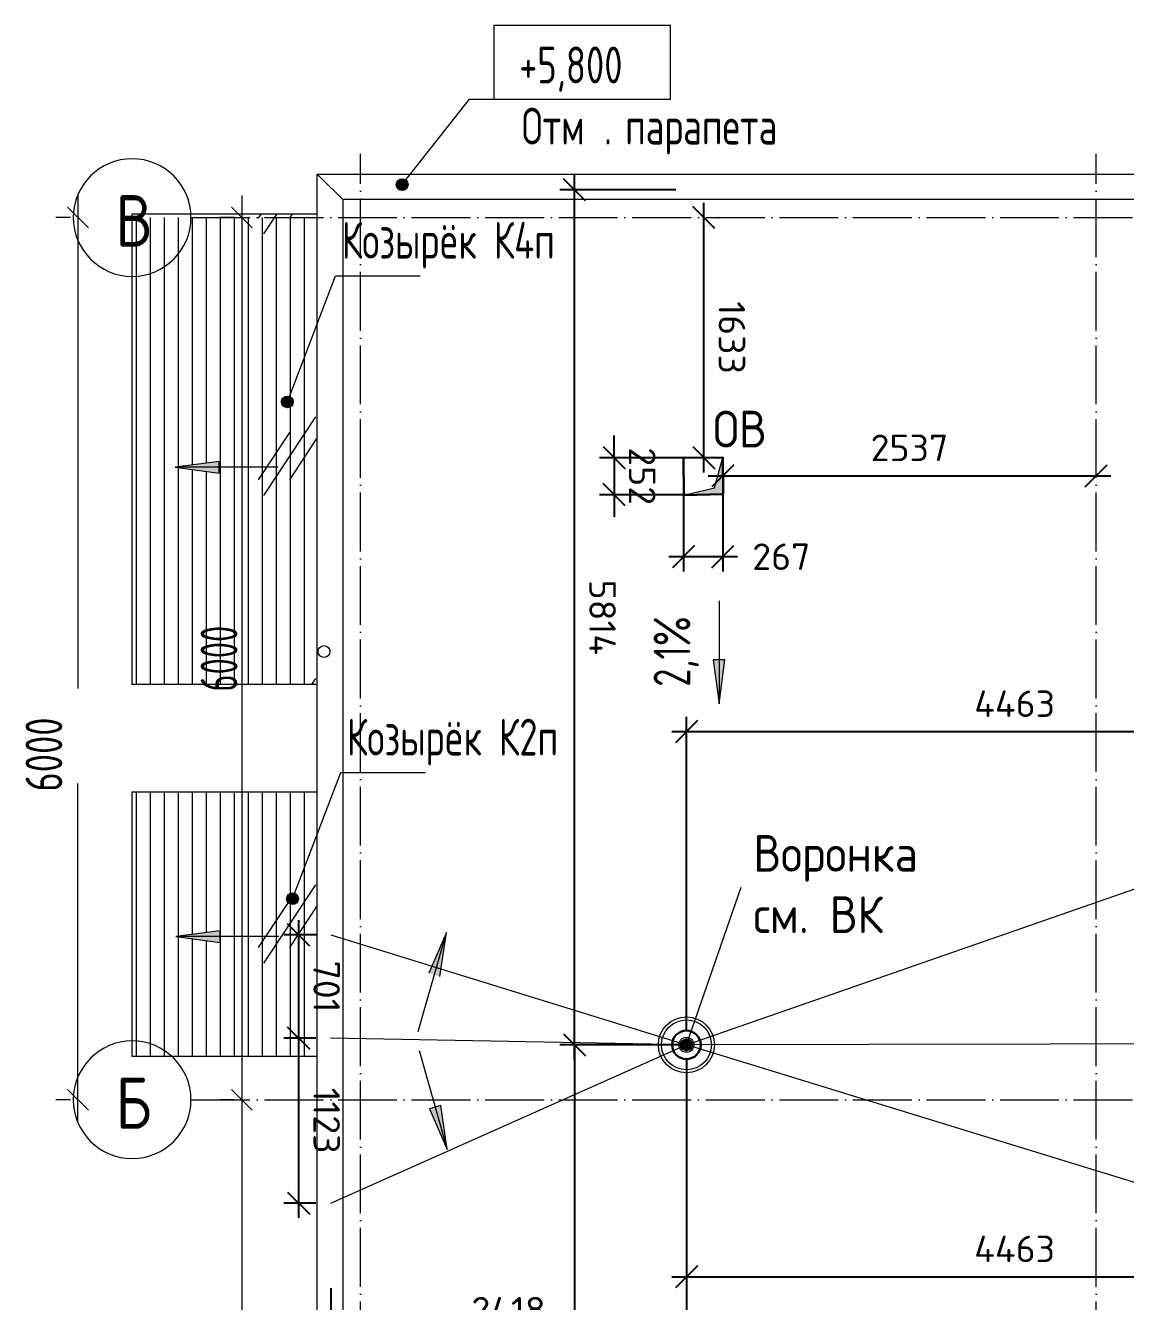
# Model space of a CAD drawing. Header units: millimetres. Extents: x -263990 to 193903, y -164417 to 240530.
# Drawn here: x -5232 to 2247, y 4542 to 13220 of the extents above; entities that cross this region are included whole.
import ezdxf

# ---------------------------------------------------------------- set-up
doc = ezdxf.new("R2010")
doc.units = ezdxf.units.MM
doc.header["$LTSCALE"] = 20
doc.linetypes.add('_ШПТ__20_т__2_5__Линия сетки', pattern=[25, 20, -2.5, 0, -2.5])
doc.linetypes.add('CENTER', pattern=[20, 15, -1.7, 1.6, -1.7])
doc.layers.get('0').update_dxf_attribs({"lineweight": 0})
doc.layers.get('Defpoints').update_dxf_attribs({"color": 4})
doc.layers.add('S-WALL-PATT', color=181, linetype='Continuous')
for name, color, linetype, lineweight in [('Высотные отметки', 7, 'Continuous', 9), ('Линии1', 7, 'Continuous', 30), ('Обобщенные модели', 7, 'Continuous', 18), ('Оси', 7, 'CENTER', 9), ('Оси_марки', 7, 'Continuous', 18), ('Размеры', 7, 'Continuous', 9), ('Текстовые примечания', 7, 'Continuous', 9), ('Типовые аннотации', 7, 'Continuous', 9), ('Уклоны в точках', 7, 'Continuous', 9)]:
    doc.layers.add(name, color=color, linetype=linetype, lineweight=lineweight)
doc.layers.add('Ограждение', color=7, linetype='Continuous', lineweight=9, true_color=0x408080)
doc.layers.add('Сантехнические приборы', color=7, linetype='Continuous', lineweight=18, true_color=0x0080c0)
doc.styles.add('DimNat', font='romans.shx', dxfattribs={"height": 180})
doc.styles.add('GOST 2.304 type A', font='isocpeur.ttf')
doc.styles.add('GOST Common', font='gost-common.ttf', dxfattribs={"width": 0.9, "height": 350})
doc.styles.add('GOST Common_1', font='gost-common.ttf', dxfattribs={"width": 0.8, "height": 350})
doc.styles.add('GOST Common_2', font='gost-common.ttf', dxfattribs={"width": 0.9, "height": 250})
doc.styles.add('ISOCPEUR', font='isocpeur.ttf', dxfattribs={"width": 0.9, "height": 250})
doc.dimstyles.new('DimSpec', dxfattribs={"dimtxt": 1, "dimasz": 150, "dimexe": 100, "dimexo": 100, "dimgap": 100, "dimtad": 1, "dimdec": 0, "dimzin": 0, "dimtxsty": 'DimNat', "dimblk": 'OBLIQUE', "dimcen": 100, "dimdle": 100, "dimclrt": 10, "dimadec": 5, "dimazin": 0, "dimtfac": 1, "dimtdec": 0, "dimtix": 1, "dimtmove": 2, "dimatfit": 3, "dimldrblk": 'OBLIQUE', "dimfxl": 1, "dimtolj": 1, "dimtzin": 0, "dimarcsym": 0})
doc.dimstyles.new('ISO-25', dxfattribs={"dimtxt": 0.25, "dimasz": 0.1, "dimexe": 0.1, "dimexo": 0, "dimgap": 0.06, "dimtad": 1, "dimdec": 0, "dimlfac": 1000, "dimtxsty": 'GOST 2.304 type A', "dimblk": 'OBLIQUE', "dimcen": 2.5, "dimdle": 0.1, "dimadec": 0, "dimazin": 0, "dimtfac": 1, "dimtdec": 0, "dimtmove": 0, "dimatfit": 3, "dimfxl": 1, "dimarcsym": 0})
doc.dimstyles.new('Основной_2_5_мм', dxfattribs={"dimscale": 304.8, "dimtxt": 251.428749, "dimasz": 0.463911, "dimexe": 0.492126, "dimexo": 0.492126, "dimgap": 0.098425, "dimtad": 1, "dimdec": 3, "dimrnd": 0.001, "dimdsep": 46, "dimtxsty": 'GOST Common_2', "dimblk1": 'OBLIQUE', "dimblk2": 'OBLIQUE', "dimsah": 1, "dimcen": 0.09, "dimdle": 0.492126, "dimazin": 2, "dimtfac": 1, "dimtdec": 4, "dimtix": 1, "dimtmove": 1, "dimatfit": 3, "dimfxl": 1, "dimtvp": 1, "dimtolj": 1, "dimtzin": 0, "dimlwd": 20, "dimlwe": 20, "dimarcsym": 2})
pattern_1 = [(90, (-2953.385, -85.85), (-95.25, 0), [])]

# ---------------------------------------------------------------- blocks, each defined once
blk = doc.blocks.new('Ось сетки - Круг_Ø8 мм-6577-_О__L1_0_000_')
at = {"layer": 'Оси_марки', "lineweight": 20}
for start, end in [(360, 180), (180, 360)]:
    blk.add_arc((0, 0), 4, start, end, dxfattribs=at)
blk = doc.blocks.new('_Oblique')
at = {"color": 0, "linetype": 'ByBlock', "lineweight": -2}
blk.add_line((-0.5, -0.5), (0.5, 0.5), dxfattribs=at)
blk = doc.blocks.new('109_Водосточная воронка - Радиус 70-1083720-_О__R_8_390_')
at = {"layer": 'Сантехнические приборы', "color": 7}
for radius in [190.5, 169.9, 50.8]:
    blk.add_circle((0, 0), radius, dxfattribs=at)
blk = doc.blocks.new('*D340')
at = {"layer": 'Defpoints', "color": 0, "transparency": 16777216}
for p in [(-738.7, 6287.7), (3724.2, 6295.7), (3724.2, 4710)]:
    blk.add_point(p, dxfattribs=at)
at = {"layer": 'Размеры', "color": 0, "lineweight": -2, "transparency": 16777216}
for p, q in [((-738.7, 6187.7), (-738.7, 4610)), ((3724.2, 6195.7), (3724.2, 4610)), ((-838.7, 4710), (3824.2, 4710))]:
    blk.add_line(p, q, dxfattribs=at)
at = {"layer": 'Размеры', "color": 0, "lineweight": -2, "transparency": 16777216, "xscale": 150, "yscale": 150, "zscale": 150, "rotation": 180}
blk.add_blockref('_Oblique', (-738.7, 4710), dxfattribs=at)
at = {"layer": 'Размеры', "color": 0, "lineweight": -2, "transparency": 16777216, "xscale": 150, "yscale": 150, "zscale": 150}
blk.add_blockref('_Oblique', (3724.2, 4710), dxfattribs=at)
at = {"layer": 'Размеры', "color": 7, "lineweight": 20, "transparency": 16777216, "insert": (1492.8, 4900), "char_height": 180, "attachment_point": 5, "style": 'DimNat'}
blk.add_mtext('\\A1;4463', dxfattribs=at)
blk = doc.blocks.new('*D341')
at = {"layer": 'Defpoints', "color": 0, "transparency": 16777216}
for p in [(-738.7, 6287.7), (-3157.2, 4731.9), (-3157.2, 4293.2)]:
    blk.add_point(p, dxfattribs=at)
at = {"layer": 'Размеры', "color": 0, "lineweight": -2, "transparency": 16777216}
for p, q in [((-738.7, 6187.7), (-738.7, 4193.2)), ((-3157.2, 4631.9), (-3157.2, 4193.2)), ((-638.7, 4293.2), (-3257.2, 4293.2))]:
    blk.add_line(p, q, dxfattribs=at)
at = {"layer": 'Размеры', "color": 0, "lineweight": -2, "transparency": 16777216, "xscale": 150, "yscale": 150, "zscale": 150, "rotation": 180}
blk.add_blockref('_Oblique', (-3157.2, 4293.2), dxfattribs=at)
at = {"layer": 'Размеры', "color": 0, "lineweight": -2, "transparency": 16777216, "xscale": 150, "yscale": 150, "zscale": 150}
blk.add_blockref('_Oblique', (-738.7, 4293.2), dxfattribs=at)
at = {"layer": 'Размеры', "color": 7, "lineweight": 20, "transparency": 16777216, "insert": (-1947.9, 4483.2), "char_height": 180, "attachment_point": 5, "style": 'DimNat'}
blk.add_mtext('\\A1;2418', dxfattribs=at)
blk = doc.blocks.new('*D342')
at = {"layer": 'Defpoints', "color": 0, "transparency": 16777216}
for p in [(-3374.7, 7034.8), (-3156.8, 7034.8), (-3158.5, 6333.9)]:
    blk.add_point(p, dxfattribs=at)
at = {"layer": 'Размеры', "color": 0, "lineweight": -2, "transparency": 16777216}
for p, q in [((-3374.7, 6233.9), (-3374.7, 7134.8)), ((-3256.8, 7034.8), (-3474.7, 7034.8)), ((-3258.5, 6333.9), (-3474.7, 6333.9))]:
    blk.add_line(p, q, dxfattribs=at)
at = {"layer": 'Размеры', "color": 0, "lineweight": -2, "transparency": 16777216, "xscale": 150, "yscale": 150, "zscale": 150}
for p, rotation in [((-3374.7, 7034.8), 90), ((-3374.7, 6333.9), 270)]:
    blk.add_blockref('_Oblique', p, dxfattribs=dict(at, rotation=rotation))
at = {"layer": 'Размеры', "color": 7, "lineweight": 20, "transparency": 16777216, "insert": (-3184.7, 6684.3), "char_height": 180, "attachment_point": 5, "rotation": 270, "style": 'DimNat'}
blk.add_mtext('\\A1;701', dxfattribs=at)
blk = doc.blocks.new('*D343')
at = {"layer": 'Defpoints', "color": 0, "transparency": 16777216}
for p in [(-3374.7, 6333.9), (-3158.2, 6333.9), (-3158.4, 5211.2)]:
    blk.add_point(p, dxfattribs=at)
at = {"layer": 'Размеры', "color": 0, "lineweight": -2, "transparency": 16777216}
for p, q in [((-3374.7, 5111.2), (-3374.7, 6433.9)), ((-3258.2, 6333.9), (-3474.7, 6333.9)), ((-3258.4, 5211.2), (-3474.7, 5211.2))]:
    blk.add_line(p, q, dxfattribs=at)
at = {"layer": 'Размеры', "color": 0, "lineweight": -2, "transparency": 16777216, "xscale": 150, "yscale": 150, "zscale": 150}
for p, rotation in [((-3374.7, 6333.9), 90), ((-3374.7, 5211.2), 270)]:
    blk.add_blockref('_Oblique', p, dxfattribs=dict(at, rotation=rotation))
at = {"layer": 'Размеры', "color": 7, "lineweight": 20, "transparency": 16777216, "insert": (-3184.7, 5772.5), "char_height": 180, "attachment_point": 5, "rotation": 270, "style": 'DimNat'}
blk.add_mtext('\\A1;1123', dxfattribs=at)
blk = doc.blocks.new('*D352')
at = {"layer": 'Defpoints', "color": 0, "transparency": 16777216}
for p in [(-490.8, 10157.8), (2046.6, 10157.8), (2046.6, 10157.8)]:
    blk.add_point(p, dxfattribs=at)
at = {"layer": 'Размеры', "color": 0, "lineweight": -2, "transparency": 16777216}
blk.add_line((-590.8, 10157.8), (2146.6, 10157.8), dxfattribs=at)
at = {"layer": 'Размеры', "color": 0, "lineweight": -2, "transparency": 16777216, "xscale": 150, "yscale": 150, "zscale": 150, "rotation": 180}
blk.add_blockref('_Oblique', (-490.8, 10157.8), dxfattribs=at)
at = {"layer": 'Размеры', "color": 0, "lineweight": -2, "transparency": 16777216, "xscale": 150, "yscale": 150, "zscale": 150}
blk.add_blockref('_Oblique', (2046.6, 10157.8), dxfattribs=at)
at = {"layer": 'Размеры', "color": 7, "lineweight": 20, "transparency": 16777216, "insert": (777.9, 10347.8), "char_height": 180, "attachment_point": 5, "style": 'DimNat'}
blk.add_mtext('\\A1;2537', dxfattribs=at)
blk = doc.blocks.new('*D353')
at = {"layer": 'Defpoints', "color": 0, "transparency": 16777216}
for p in [(-625.5, 11914.1), (-619.3, 11914.1), (-625.5, 10281)]:
    blk.add_point(p, dxfattribs=at)
at = {"layer": 'Размеры', "color": 0, "lineweight": -2, "transparency": 16777216}
for p, q in [((-619.3, 10181), (-619.3, 12014.1)), ((-525.5, 11914.1), (-519.3, 11914.1)), ((-525.5, 10281), (-519.3, 10281))]:
    blk.add_line(p, q, dxfattribs=at)
at = {"layer": 'Размеры', "color": 0, "lineweight": -2, "transparency": 16777216, "xscale": 150, "yscale": 150, "zscale": 150}
for p, rotation in [((-619.3, 11914.1), 90), ((-619.3, 10281), 270)]:
    blk.add_blockref('_Oblique', p, dxfattribs=dict(at, rotation=rotation))
at = {"layer": 'Размеры', "color": 7, "lineweight": 20, "transparency": 16777216, "insert": (-429.3, 11097.6), "char_height": 180, "attachment_point": 5, "rotation": 270, "style": 'DimNat'}
blk.add_mtext('\\A1;1633', dxfattribs=at)
blk = doc.blocks.new('*D354')
at = {"layer": 'Defpoints', "color": 0, "transparency": 16777216}
for p in [(-757.5, 10154.4), (-490.8, 10157.8), (-757.5, 9607.7)]:
    blk.add_point(p, dxfattribs=at)
at = {"layer": 'Размеры', "color": 0, "lineweight": -2, "transparency": 16777216}
for p, q in [((-757.5, 10054.4), (-757.5, 9507.7)), ((-490.8, 10057.8), (-490.8, 9507.7)), ((-390.8, 9607.7), (-857.5, 9607.7))]:
    blk.add_line(p, q, dxfattribs=at)
at = {"layer": 'Размеры', "color": 0, "lineweight": -2, "transparency": 16777216, "xscale": 150, "yscale": 150, "zscale": 150, "rotation": 180}
blk.add_blockref('_Oblique', (-757.5, 9607.7), dxfattribs=at)
at = {"layer": 'Размеры', "color": 0, "lineweight": -2, "transparency": 16777216, "xscale": 150, "yscale": 150, "zscale": 150}
blk.add_blockref('_Oblique', (-490.8, 9607.7), dxfattribs=at)
at = {"layer": 'Размеры', "color": 7, "lineweight": 20, "transparency": 16777216, "insert": (-93.3, 9607.7), "char_height": 180, "attachment_point": 5, "style": 'DimNat'}
blk.add_mtext('\\A1;267', dxfattribs=at)
blk = doc.blocks.new('*D355')
at = {"layer": 'Defpoints', "color": 0, "transparency": 16777216}
for p in [(-619.3, 10281.1), (-1229.1, 10029.3), (-612.7, 10029.3)]:
    blk.add_point(p, dxfattribs=at)
at = {"layer": 'Размеры', "color": 0, "lineweight": -2, "transparency": 16777216}
for p, q in [((-1229.1, 10281.1), (-1229.1, 10431.1)), ((-719.3, 10281.1), (-1329.1, 10281.1)), ((-1229.1, 10281.1), (-1229.1, 10029.3)), ((-712.7, 10029.3), (-1329.1, 10029.3)), ((-1229.1, 10029.3), (-1229.1, 9879.3))]:
    blk.add_line(p, q, dxfattribs=at)
at = {"layer": 'Размеры', "color": 0, "lineweight": -2, "transparency": 16777216, "xscale": 150, "yscale": 150, "zscale": 150}
for p, rotation in [((-1229.1, 10281.1), 270), ((-1229.1, 10029.3), 90)]:
    blk.add_blockref('_Oblique', p, dxfattribs=dict(at, rotation=rotation))
at = {"layer": 'Размеры', "color": 7, "lineweight": 20, "transparency": 16777216, "insert": (-1039.1, 10155.2), "char_height": 180, "attachment_point": 5, "rotation": 270, "style": 'DimNat'}
blk.add_mtext('\\A1;252', dxfattribs=at)
blk = doc.blocks.new('*D367')
at = {"layer": 'Defpoints', "color": 0, "transparency": 16777216}
for p in [(-738.7, 8417.6), (-738.7, 6287.7), (3724.2, 6295.7)]:
    blk.add_point(p, dxfattribs=at)
at = {"layer": 'Размеры', "color": 0, "lineweight": -2, "transparency": 16777216}
for p, q in [((-738.7, 6387.7), (-738.7, 8517.6)), ((3724.2, 6395.7), (3724.2, 8517.6)), ((3824.2, 8417.6), (-838.7, 8417.6))]:
    blk.add_line(p, q, dxfattribs=at)
at = {"layer": 'Размеры', "color": 0, "lineweight": -2, "transparency": 16777216, "xscale": 150, "yscale": 150, "zscale": 150, "rotation": 180}
blk.add_blockref('_Oblique', (-738.7, 8417.6), dxfattribs=at)
at = {"layer": 'Размеры', "color": 0, "lineweight": -2, "transparency": 16777216, "xscale": 150, "yscale": 150, "zscale": 150}
blk.add_blockref('_Oblique', (3724.2, 8417.6), dxfattribs=at)
at = {"layer": 'Размеры', "color": 7, "lineweight": 20, "transparency": 16777216, "insert": (1492.8, 8607.6), "char_height": 180, "attachment_point": 5, "style": 'DimNat'}
blk.add_mtext('\\A1;4463', dxfattribs=at)
blk = doc.blocks.new('*D368')
at = {"layer": 'Defpoints', "color": 0, "transparency": 16777216}
for p in [(-1498.9, 12102.2), (-710.5, 12102.2), (-738.7, 6287.7)]:
    blk.add_point(p, dxfattribs=at)
at = {"layer": 'Размеры', "color": 0, "lineweight": -2, "transparency": 16777216}
for p, q in [((-1498.9, 6187.7), (-1498.9, 12202.2)), ((-810.5, 12102.2), (-1598.9, 12102.2)), ((-838.7, 6287.7), (-1598.9, 6287.7))]:
    blk.add_line(p, q, dxfattribs=at)
at = {"layer": 'Размеры', "color": 0, "lineweight": -2, "transparency": 16777216, "xscale": 150, "yscale": 150, "zscale": 150}
for p, rotation in [((-1498.9, 12102.2), 90), ((-1498.9, 6287.7), 270)]:
    blk.add_blockref('_Oblique', p, dxfattribs=dict(at, rotation=rotation))
at = {"layer": 'Размеры', "color": 7, "lineweight": 20, "transparency": 16777216, "insert": (-1308.9, 9195), "char_height": 180, "attachment_point": 5, "rotation": 270, "style": 'DimNat'}
blk.add_mtext('\\A1;5814', dxfattribs=at)
blk = doc.blocks.new('*D369')
at = {"color": 0, "lineweight": -2, "transparency": 16777216}
for p, q in [((-738.7, 6287.7), (-1499, 6287.7)), ((-1498.9, 6287.8), (-1498.9, -196.9)), ((-666.7, -196.8), (-1499, -196.8))]:
    blk.add_line(p, q, dxfattribs=at)
at = {"layer": 'Defpoints', "color": 0, "transparency": 16777216}
for p in [(-738.7, 6287.7), (-1498.9, -196.8), (-666.7, -196.8)]:
    blk.add_point(p, dxfattribs=at)
at = {"color": 0, "lineweight": -2, "transparency": 16777216, "xscale": 0.1, "yscale": 0.1, "zscale": 0.1}
for p, rotation in [((-1498.9, 6287.7), 90), ((-1498.9, -196.8), 270)]:
    blk.add_blockref('_Oblique', p, dxfattribs=dict(at, rotation=rotation))
at = {"color": 0, "lineweight": 9, "transparency": 16777216, "insert": (-1498.7, 3045.5), "char_height": 0.25, "attachment_point": 5, "rotation": 270, "style": 'GOST 2.304 type A'}
blk.add_mtext('6484501', dxfattribs=at)
blk = doc.blocks.new('125_Горизонтальный козырек - Горизонтальный козырек L_1200-V4-_О__R_8_390_')
at = {"layer": 'Ограждение'}
h = blk.add_hatch(dxfattribs=at)
h.set_pattern_fill('FP_6', style=0, pattern_type=2)
h.set_pattern_definition([(326.515, (6850.4, 2029), (3556.012, -1764.247), [639.55, -5755.93]), (326.515, (6957.1, 2064.3), (3556.012, -1764.247), [383.73, -6011.75]), (326.515, (6957.1, 1852.6), (3556.012, -1764.247), [383.73, -6011.75])])
h.paths.add_polyline_path([(1800, -20), (0, -20), (0, -1280), (1800, -1280)], flags=0)
at = {"layer": 'Ограждение', "color": 7}
for p, q in [((0, -1280), (0, -20)), ((1800, -20), (1800, -1280)), ((0, -1280), (1800, -1280))]:
    blk.add_line(p, q, dxfattribs=at)
blk = doc.blocks.new('125_Горизонтальный козырек - Горизонтальный козырек L_1200-1478645-_О__R_8_390_')
at = {"layer": 'Ограждение'}
h = blk.add_hatch(dxfattribs=at)
h.set_pattern_fill('FP_7', style=0, pattern_type=2)
h.set_pattern_definition([(326.515, (10780.4, 2029), (3556.012, -1764.247), [639.55, -5755.93]), (326.515, (10887.1, 2064.3), (3556.012, -1764.247), [383.73, -6011.75]), (326.515, (10887.1, 1852.6), (3556.012, -1764.247), [383.73, -6011.75])])
h.paths.add_polyline_path([(3200, -20), (0, -20), (0, -1280), (3200, -1280)], flags=0)
at = {"layer": 'Ограждение', "color": 7}
for p, q in [((0, -1280), (0, -20)), ((3200, -20), (3200, -1280)), ((0, -1280), (3200, -1280))]:
    blk.add_line(p, q, dxfattribs=at)
blk = doc.blocks.new('*D370')
at = {"layer": 'Defpoints', "color": 0, "transparency": 16777216}
for p in [(-4775.3, 11914.1), (-4875.3, 5914.1), (-4775.3, 5914.1)]:
    blk.add_point(p, dxfattribs=at)
at = {"layer": 'Размеры', "color": 0, "lineweight": 20, "transparency": 16777216}
for p, q in [((-4875.3, 12064.1), (-4875.3, 8711.2)), ((-4925.3, 11914.1), (-5025.3, 11914.1)), ((-4875.3, 5764.1), (-4875.3, 8066.2)), ((-4925.3, 5914.1), (-5025.3, 5914.1))]:
    blk.add_line(p, q, dxfattribs=at)
at = {"layer": 'Размеры', "color": 0, "lineweight": 20, "transparency": 16777216, "xscale": 141.4, "yscale": 141.4, "zscale": 141.4}
for p, rotation in [((-4875.3, 11914.1), 90), ((-4875.3, 5914.1), 270)]:
    blk.add_blockref('_Oblique', p, dxfattribs=dict(at, rotation=rotation))
at = {"layer": 'Размеры', "color": 0, "lineweight": 20, "transparency": 16777216, "insert": (-5232, 8010.3), "char_height": 250, "width": 756.843, "attachment_point": 1, "rotation": 90, "line_spacing_factor": 1.022761, "style": 'GOST Common_2'}
blk.add_mtext('\\A1;6000', dxfattribs=at)
blk = doc.blocks.new('Высотные отметки - Рамка-5093-_О__R_8_390_')
at = {"layer": 'Типовые аннотации'}
for p, q in [((-6, 0), (-6, 5)), ((-6, 5), (6, 5)), ((6, 5), (6, 0)), ((6, 0), (-6, 0))]:
    blk.add_line(p, q, dxfattribs=at)
blk = doc.blocks.new('190_ФЭ_Парапет_Сэндвич - ФЭ-К1_150-1300769-_О__R_8_390_')
at = {"layer": 'Обобщенные модели'}
for p, q in [((-295, 1950), (-295, 12295)), ((-295, 12295), (-275, 12275)), ((-275, 12275), (-122, 12122)), ((-122, 12122), (-122, 1950))]:
    blk.add_line(p, q, dxfattribs=at)
blk = doc.blocks.new('190_ФЭ_Парапет_Сэндвич - ФЭ-К1_150-1312303-_О__R_8_390_')
at = {"layer": 'Обобщенные модели'}
for p, q in [((-295, 12295), (14705, 12295)), ((-275, 12275), (-295, 12295)), ((-122, 12122), (-275, 12275)), ((14705, 12122), (-122, 12122))]:
    blk.add_line(p, q, dxfattribs=at)

msp = doc.modelspace()

# ---------------------------------------------------------------- hatches: boundary and pattern name
at = {"lineweight": 9}
h = msp.add_hatch(color=7, dxfattribs=at)
h.dxf.hatch_style = 1
h.paths.add_polyline_path([(-491.89604, 10282.99358), (-547.55371, 10075.41162), (-755.82434, 10025.56605), (-489.71529, 10032.5773)])
at = {"layer": 'S-WALL-PATT', "lineweight": 0}
h = msp.add_hatch(dxfattribs=at)
h.set_pattern_fill('ANSI31', scale=30, angle=45)
h.set_pattern_definition(pattern_1)
h.paths.add_polyline_path([(-3248.38517, 11191.65029), (-3248.38517, 11914.14923), (-4508.38517, 11914.14923), (-4508.38517, 8739.14923), (-3248.38517, 8739.14923), (-3248.38517, 11191.65029), (-3437.31675, 10697.80984, -0.3108160879), (-3411.60953, 10660.45055, -1), (-3491.60953, 10660.45055, -0.5257670534), (-3437.31675, 10697.80984)])
h.paths.add_polyline_path([(-3914.31981, 10255.05), (-3914.31981, 10176.0585), (-4214.31981, 10215.55425)], flags=16)
h = msp.add_hatch(dxfattribs=at)
h.set_pattern_fill('ANSI31', scale=30, angle=45)
h.set_pattern_definition(pattern_1)
h.paths.add_polyline_path([(-3248.38517, 7721.48056), (-3248.38517, 8009.14923), (-4508.38517, 8009.14923), (-4508.38517, 6209.14923), (-3248.38517, 6209.14923), (-3248.38517, 7721.48056), (-3402.47309, 7318.7165, -0.3108160879), (-3376.76587, 7281.35721, -1), (-3456.76587, 7281.35721, -0.5257670534), (-3402.47309, 7318.7165)])
h.paths.add_polyline_path([(-3909.46717, 7062.95829), (-3909.46717, 6983.96679), (-4209.46717, 7023.46254)], flags=16)
at = {"layer": 'Высотные отметки', "lineweight": 20}
h = msp.add_hatch(color=7, dxfattribs=at)
edge = h.paths.add_edge_path(flags=0)
edge.add_arc((-2671.13921, 12138.15928), 40, 0, 360)
h = msp.add_hatch(color=7, dxfattribs=at)
edge = h.paths.add_edge_path(flags=0)
edge.add_arc((-738.66761, 6287.73999), 40, -0.000000005, 359.999999995)
at = {"layer": 'Размеры', "lineweight": 20}
for points in [[(-2370.15651, 7052.30911), (-2490.12327, 6774.51802), (-2414.13788, 6752.93384)], [(-2364.79379, 5574.98256), (-2408.77515, 5874.35783), (-2484.76055, 5852.77365)]]:
    msp.add_hatch(color=7, dxfattribs=at).paths.add_polyline_path(points, flags=0)
at = {"layer": 'Текстовые примечания'}
h = msp.add_hatch(color=7, dxfattribs=at)
edge = h.paths.add_edge_path(flags=0)
edge.add_arc((-3451.60953, 10660.45055), 40, 0, 360)
h = msp.add_hatch(color=7, dxfattribs=at)
edge = h.paths.add_edge_path(flags=0)
edge.add_arc((-3416.76587, 7281.35721), 40, 0, 360)
at = {"layer": 'Уклоны в точках', "lineweight": 20}
for points in [[(-4214.31981, 10215.55425), (-3914.31981, 10176.0585), (-3914.31981, 10255.05)], [(-516.37303, 8606.65055), (-476.87728, 8906.65055), (-555.86878, 8906.65055)], [(-4209.46717, 7023.46254), (-3909.46717, 6983.96679), (-3909.46717, 7062.95829)], [(-2370.15651, 7052.30912), (-2490.12327, 6774.51803), (-2414.13787, 6752.93385)], [(-2364.79378, 5574.98256), (-2408.77514, 5874.35784), (-2484.76054, 5852.77366)]]:
    msp.add_hatch(color=7, dxfattribs=at).paths.add_polyline_path(points, flags=0)

# ---------------------------------------------------------------- linework, layer by layer
at = {"color": 7, "lineweight": 9}
for points in [[(-755.82434, 10025.56605), (-547.55371, 10075.41162), (-491.89604, 10282.99358)], [(-738.66761, 6287.73999), (3724.21432, 7840.92061)], [(9164.55569, 6305.48402), (3724.21432, 4915.80225), (-738.66761, 6287.73999), (-3158.42809, 5207.98791)], [(-738.66761, 6287.73999), (-3158.23001, 6333.86085)], [(9164.55569, 6305.48402), (-738.66761, 6287.73999)]]:
    msp.add_lwpolyline(points, dxfattribs=at)
at = {"color": 7, "lineweight": 9, "elevation": 25673.25242}
msp.add_lwpolyline([(-3156.75095, 7034.77518), (-738.66761, 6287.73999)], dxfattribs=at)
at = {"layer": 'Высотные отметки', "color": 7}
for p, q in [((-2671.13921, 12138.15928), (-2213.1594, 12720.1284)), ((-2213.1594, 12720.1284), (-1446.85699, 12720.1284)), ((-738.66761, 6287.73999), (-365.70982, 7361.14169))]:
    msp.add_line(p, q, dxfattribs=at)
at = {"layer": 'Высотные отметки', "color": 7, "lineweight": 20}
for centre in [(-2671.13921, 12138.15928), (-3202.12385, 8962.63411), (-738.66761, 6287.73999)]:
    msp.add_circle(centre, 40, dxfattribs=at)
at = {"layer": 'Линии1', "color": 7}
msp.add_lwpolyline([(-755.82434, 10025.56605), (-489.71529, 10032.5773), (-491.89604, 10282.99358), (-759.06979, 10279.01212), (-755.82434, 10025.56605)], dxfattribs=at)
msp.add_circle((-738.66761, 6287.73999, 25635.10668), 97.05836, dxfattribs=at)
at = {"layer": 'Оси', "color": 7, "linetype": '_ШПТ__20_т__2_5__Линия сетки', "lineweight": 5}
for p, q in [((-2953.38516, -1858.63374), (-2953.38516, 12348.09494)), ((2046.61484, -1858.63374), (2046.61484, 12348.09494)), ((-4107.02842, 11914.14923), (42521.2363, 11914.14923)), ((-4107.02842, 5914.14923), (42521.2363, 5914.14923))]:
    msp.add_line(p, q, dxfattribs=at)
at = {"layer": 'Размеры', "color": 7, "lineweight": 20}
for p, q in [((-3761.10607, 12064.14923), (-3761.10607, 5764.14923)), ((-3811.12118, 11914.14923), (-3911.10607, 11914.14923)), ((-2561.42933, 6378.94836), (-2370.15651, 7052.30911)), ((-2370.15651, 7052.30911), (-2490.12327, 6774.51802)), ((-2414.13788, 6752.93384), (-2370.15651, 7052.30911)), ((-2556.0666, 6248.34332), (-2364.79379, 5574.98256)), ((-3761.10607, 6064.14923), (-3761.10607, -235.85077)), ((-3811.12118, 5914.14923), (-3911.10607, 5914.14923)), ((-3811.12118, 5914.14923), (-3911.10607, 5914.14923)), ((-2408.77515, 5874.35783), (-2484.76055, 5852.77365)), ((-2484.76055, 5852.77365), (-2364.79379, 5574.98256)), ((-2364.79379, 5574.98256), (-2408.77515, 5874.35783))]:
    msp.add_line(p, q, dxfattribs=at)
at = {"layer": 'Текстовые примечания', "color": 7}
for p, q in [((-3451.60953, 10660.45055), (-3123.46407, 11518.17638)), ((-3123.46407, 11518.17638), (-2549.12531, 11518.17638)), ((-3416.76587, 7281.35721), (-3088.62041, 8139.08304)), ((-3088.62041, 8139.08304), (-2514.28165, 8139.08304))]:
    msp.add_line(p, q, dxfattribs=at)
for centre in [(-3451.60953, 10660.45055), (-3416.76587, 7281.35721)]:
    msp.add_circle(centre, 40, dxfattribs=at)
at = {"layer": 'Уклоны в точках', "color": 7, "lineweight": 20}
for p, q in [((-3914.31981, 10255.05), (-4214.31981, 10215.55425)), ((-3914.31981, 10176.0585), (-3914.31981, 10255.05)), ((-4214.31981, 10215.55425), (-3914.31981, 10176.0585)), ((-476.87728, 8906.65055), (-555.86878, 8906.65055)), ((-555.86878, 8906.65055), (-516.37303, 8606.65055)), ((-516.37303, 8606.65055), (-476.87728, 8906.65055)), ((-3909.46717, 7062.95829), (-4209.46717, 7023.46254)), ((-3909.46717, 6983.96679), (-3909.46717, 7062.95829)), ((-2370.15651, 7052.30912), (-2490.12327, 6774.51803)), ((-2414.13787, 6752.93385), (-2370.15651, 7052.30912)), ((-4209.46717, 7023.46254), (-3909.46717, 6983.96679)), ((-2408.77514, 5874.35784), (-2484.76054, 5852.77366)), ((-2484.76054, 5852.77366), (-2364.79378, 5574.98256)), ((-2364.79378, 5574.98256), (-2408.77514, 5874.35784))]:
    msp.add_line(p, q, dxfattribs=at)
at = {"layer": 'Уклоны в точках', "color": 7}
for p, q in [((-3514.31981, 10215.55425), (-4214.31981, 10215.55425)), ((-516.37303, 9306.65055), (-516.37303, 8606.65055)), ((-2561.42932, 6378.94836), (-2370.15651, 7052.30912)), ((-3509.46717, 7023.46254), (-4209.46717, 7023.46254)), ((-2556.06659, 6248.34332), (-2364.79378, 5574.98256))]:
    msp.add_line(p, q, dxfattribs=at)

# ---------------------------------------------------------------- block references
at = {"layer": 'Высотные отметки', "color": 7, "lineweight": 20, "extrusion": (0, 0, -1), "xscale": 99.99999999999993, "yscale": 99.99999999999993, "zscale": 99.99999999999993}
msp.add_blockref('Высотные отметки - Рамка-5093-_О__R_8_390_', (1446.85699, 12720.1284), dxfattribs=at)
at = {"layer": 'Обобщенные модели', "color": 7}
for name in ['190_ФЭ_Парапет_Сэндвич - ФЭ-К1_150-1300769-_О__R_8_390_', '190_ФЭ_Парапет_Сэндвич - ФЭ-К1_150-1312303-_О__R_8_390_', '190_ФЭ_Парапет_Сэндвич - ФЭ-К1_150-1312303-_О__R_8_390_']:
    msp.add_blockref(name, (-2953.38517, -85.85077), dxfattribs=at)
at = {"layer": 'Ограждение', "color": 7, "rotation": 269.9999999999993}
for name, p in [('125_Горизонтальный козырек - Горизонтальный козырек L_1200-1478645-_О__R_8_390_', (-3228.38517, 11939.14923)), ('125_Горизонтальный козырек - Горизонтальный козырек L_1200-V4-_О__R_8_390_', (-3228.38517, 8009.14923))]:
    msp.add_blockref(name, p, dxfattribs=at)
at = {"layer": 'Оси', "color": 7, "lineweight": 20, "xscale": 99.99999999999993, "yscale": 99.99999999999993, "zscale": 99.99999999999993, "rotation": 269.9999999999994}
for p in [(-4507.02842, 11914.14923), (-4507.02842, 5914.14923)]:
    msp.add_blockref('Ось сетки - Круг_Ø8 мм-6577-_О__L1_0_000_', p, dxfattribs=at)
at = {"layer": 'Размеры', "color": 7, "lineweight": 20, "xscale": 141.4, "yscale": 141.4, "zscale": 141.4}
for p, rotation in [((-3761.10607, 11914.14923), 90), ((-3761.10607, 5914.14923), 270), ((-3761.10607, 5914.14923), 90)]:
    msp.add_blockref('_Oblique', p, dxfattribs=dict(at, rotation=rotation))
at = {"layer": 'Сантехнические приборы', "color": 7, "rotation": 179.4695112825543}
msp.add_blockref('109_Водосточная воронка - Радиус 70-1083720-_О__R_8_390_', (-738.66761, 6287.73999, 25635.10668), dxfattribs=at)

# ---------------------------------------------------------------- texts
at = {"color": 7, "char_height": 250, "width": 1266.66625, "attachment_point": 1, "rotation": 359.999999995, "style": 'ISOCPEUR'}
for s, insert in [('ОВ', (-557.48096, 10600.5997)), ('Воронка см. ВК ', (-283.95867, 7714.89792))]:
    msp.add_mtext(s, dxfattribs=dict(at, insert=insert))
at = {"layer": 'Высотные отметки', "color": 7, "insert": (-1875.53306, 13076.83548), "char_height": 250, "width": 1028.8225687, "attachment_point": 1, "line_spacing_factor": 1.022761, "style": 'GOST Common_2'}
msp.add_mtext('+5,800', dxfattribs=at)
at = {"layer": 'Оси', "color": 7, "char_height": 350, "width": 310.2530625, "attachment_point": 1, "style": 'GOST Common'}
for s, insert in [('\\fGOST Common|b0|i0|c204|p34|;\\W.9;В', (-4620.35131, 12066.73614)), ('\\fGOST Common|b0|i0|c204|p34|;\\W.9;Б', (-4620.35131, 6066.73614))]:
    msp.add_mtext(s, dxfattribs=dict(at, insert=insert))
at = {"layer": 'Размеры', "color": 7, "lineweight": 20, "insert": (-3916.10607, 8914.14923), "char_height": 250, "width": 756.8431497, "attachment_point": 5, "rotation": 90, "style": 'GOST Common_1'}
msp.add_mtext('\\A1;6000', dxfattribs=at)
at = {"layer": 'Размеры', "color": 7, "lineweight": 20, "insert": (-961.6556, 8722.8296), "char_height": 250, "width": 7627.6246254, "attachment_point": 1, "rotation": 89.999999995, "line_spacing_factor": 1.022761, "style": 'GOST Common_2'}
msp.add_mtext('2,1%', dxfattribs=at)
at = {"layer": 'Текстовые примечания', "color": 7, "char_height": 250, "attachment_point": 1, "style": 'GOST Common_2'}
for s, insert, width in [('Отм', (-1858.37736, 12660.8436), 678.227625), ('парапета', (-1155.90861, 12660.8436), 1673.9235), ('. ', (-1298.78361, 12660.8436), 173.1645), ('Козырёк К4п', (-3081.82694, 11884.63686), 2669.6209583), ('Козырёк К2п', (-3046.98329, 8505.54353), 2669.6209583)]:
    msp.add_mtext(s, dxfattribs=dict(at, insert=insert, width=width))

# ---------------------------------------------------------------- dimensions: what is measured, and where the dimension line sits
at = {"color": 7, "lineweight": 9}
dim = msp.add_linear_dim(base=(-1498.91262, -196.76129), p1=(-738.66756, 6287.73999), p2=(-666.66356, -196.76129), angle=90, dimstyle='ISO-25', dxfattribs=at)
dim.commit()
dim.dimension.update_dxf_attribs({"geometry": '*D369', "text_midpoint": (-1498.72762, 3045.48935)})
at = {"layer": 'Размеры', "color": 7, "lineweight": 20}
for base, p1, p2, picture, middle in [((-1498.91262, 12102.18813), (-738.66761, 6287.73999), (-710.54287, 12102.18813), '*D368', (-1308.91262, 9194.96406)), ((-619.29419, 11914.14923), (-625.48292, 10281.00285), (-625.48292, 11914.14923), '*D353', (-429.29419, 11097.57604)), ((-1229.08692, 10029.33802), (-619.29419, 10281.09508), (-612.66107, 10029.33802), '*D355', (-1039.08692, 10155.21655)), ((-3374.7427, 7034.77518), (-3158.48925, 6333.8658), (-3156.75095, 7034.77518), '*D342', (-3184.7427, 6684.32049)), ((-3374.7427, 6333.86085), (-3158.43675, 5211.23052), (-3158.23001, 6333.86085), '*D343', (-3184.7427, 5772.54569))]:
    dim = msp.add_linear_dim(base=base, p1=p1, p2=p2, angle=90, dimstyle='DimSpec', override={"dimclrt": 7}, dxfattribs=at)
    dim.commit()
    dim.dimension.update_dxf_attribs({"geometry": picture, "text_midpoint": middle})
dim = msp.add_linear_dim(base=(-4875.27983, 5914.14923), p1=(-4775.29493, 11914.14923), p2=(-4775.29493, 5914.14923), angle=90, dimstyle='Основной_2_5_мм', override={"dimpost": '<>', "dimfxl": 6000}, dxfattribs=at)
dim.commit()
dim.dimension.update_dxf_attribs({"geometry": '*D370', "text_midpoint": (-5065.32023, 8388.74912), "dimtype": 160, "text_rotation": 90})
for base, p1, p2, picture, middle in [((2046.61484, 10157.78544), (-490.80567, 10157.78544), (2046.61484, 10157.78544), '*D352', (777.90459, 10347.78544)), ((-738.66761, 8417.56187), (3724.21432, 6295.74174), (-738.66761, 6287.73999), '*D367', (1492.77335, 8607.56187)), ((-3157.15673, 4293.2372), (-738.66761, 6287.73999), (-3157.15673, 4731.8571), '*D341', (-1947.91217, 4483.2372)), ((3724.21432, 4709.96051), (-738.66761, 6287.73999), (3724.21432, 6295.73633), '*D340', (1492.77335, 4899.96051))]:
    dim = msp.add_linear_dim(base=base, p1=p1, p2=p2, dimstyle='DimSpec', override={"dimclrt": 7}, dxfattribs=at)
    dim.commit()
    dim.dimension.update_dxf_attribs({"geometry": picture, "text_midpoint": middle})
dim = msp.add_linear_dim(base=(-757.47372, 9607.74333), p1=(-490.80567, 10157.78544), p2=(-757.47372, 10154.37068), dimstyle='DimSpec', override={"dimclrt": 7}, dxfattribs=at)
dim.commit()
dim.dimension.update_dxf_attribs({"geometry": '*D354', "text_midpoint": (-93.30567, 9607.74333), "dimtype": 160})

doc.saveas('drawing.dxf')
